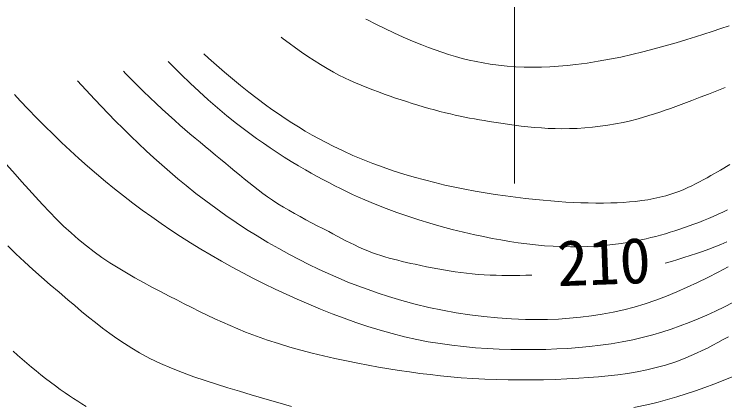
# Model space of a CAD drawing. Units: millimetres, scale not verified. Extents: x 40000 to 680000, y 20000 to 380000.
# Drawn here: x 437579 to 465958, y 335156 to 350779 of the extents above; entities that cross this region are included whole.
import ezdxf
from ezdxf.enums import TextEntityAlignment as Align

# ---------------------------------------------------------------- set-up
doc = ezdxf.new("R2010")
doc.units = ezdxf.units.MM
doc.header["$LTSCALE"] = 1000
doc.layers.add('M-BGD', color=7, linetype='Continuous', lineweight=13)
doc.layers.add('M-STR-HTXT', color=7, linetype='Continuous', lineweight=13)
doc.styles.add('ＭＳ ゴシック', font='')
doc.styles.get('ＭＳ ゴシック').set_extended_font_data('MS Gothic')

msp = doc.modelspace()

# ---------------------------------------------------------------- linework, layer by layer
at = {"layer": 'M-BGD'}
for p, q in [((451624, 350585), (451662, 350565)), ((451662, 350565), (452021, 350381)), ((452021, 350381), (452382, 350201)), ((452382, 350201), (452745, 350028)), ((465460, 350088), (465796, 350202)), ((465796, 350202), (466130, 350319)), ((452745, 350028), (453112, 349861)), ((464786, 349870), (465124, 349977)), ((465124, 349977), (465460, 350088)), ((448322, 349795), (448238, 349856)), ((448566, 349615), (448322, 349795)), ((453112, 349861), (453482, 349701)), ((453482, 349701), (453856, 349548)), ((463572, 349507), (464010, 349634)), ((464010, 349634), (464447, 349765)), ((464447, 349765), (464786, 349870)), ((448811, 349437), (448566, 349615)), ((449058, 349262), (448811, 349437)), ((453856, 349548), (454121, 349446)), ((454121, 349446), (454388, 349349)), ((454388, 349349), (454657, 349256)), ((462690, 349272), (463132, 349387)), ((463132, 349387), (463572, 349507)), ((445157, 349193), (445343, 349023)), ((449307, 349090), (449058, 349262)), ((449559, 348923), (449307, 349090)), ((454657, 349256), (454927, 349169)), ((454927, 349169), (455199, 349088)), ((455199, 349088), (455473, 349012)), ((461355, 348976), (461802, 349066)), ((461802, 349066), (462247, 349165)), ((462247, 349165), (462690, 349272)), ((443894, 348712), (443723, 348884)), ((445343, 349023), (445657, 348742)), ((449813, 348761), (449559, 348923)), ((455473, 349012), (455748, 348943)), ((455748, 348943), (456025, 348882)), ((456025, 348882), (456303, 348827)), ((456303, 348827), (456583, 348780)), ((456583, 348780), (456922, 348734)), ((460003, 348765), (460456, 348824)), ((460456, 348824), (460907, 348895)), ((460907, 348895), (461355, 348976)), ((442025, 348413), (441940, 348500)), ((444245, 348365), (443894, 348712)), ((445657, 348742), (445973, 348466)), ((450071, 348606), (449813, 348761)), ((450334, 348459), (450071, 348606)), ((456922, 348734), (457262, 348699)), ((457262, 348699), (457604, 348675)), ((457604, 348675), (457946, 348661)), ((457946, 348661), (458289, 348657)), ((458289, 348657), (458633, 348662)), ((458633, 348662), (458976, 348676)), ((458976, 348676), (459319, 348698)), ((459319, 348698), (459662, 348728)), ((459662, 348728), (460003, 348765)), ((442265, 348169), (442025, 348413)), ((444601, 348022), (444245, 348365)), ((445973, 348466), (446293, 348193)), ((450550, 348345), (450334, 348459)), ((450769, 348236), (450550, 348345)), ((450991, 348132), (450769, 348236)), ((440111, 348107), (440269, 347934)), ((440269, 347934), (440797, 347367)), ((442506, 347927), (442265, 348169)), ((442749, 347687), (442506, 347927)), ((444962, 347685), (444601, 348022)), ((446293, 348193), (446617, 347925)), ((446617, 347925), (446945, 347663)), ((451214, 348032), (450991, 348132)), ((451440, 347936), (451214, 348032)), ((451668, 347844), (451440, 347936)), ((442994, 347449), (442749, 347687)), ((445328, 347354), (444962, 347685)), ((446945, 347663), (447277, 347406)), ((451897, 347755), (451668, 347844)), ((452127, 347669), (451897, 347755)), ((452359, 347585), (452127, 347669)), ((465638, 347713), (465304, 347583)), ((465970, 347845), (465638, 347713)), ((437590, 347564), (437819, 347315)), ((440797, 347367), (441333, 346806)), ((443242, 347213), (442994, 347449)), ((445699, 347030), (445328, 347354)), ((447277, 347406), (447615, 347155)), ((452591, 347503), (452359, 347585)), ((452810, 347427), (452591, 347503)), ((453030, 347353), (452810, 347427)), ((453250, 347281), (453030, 347353)), ((464970, 347454), (464636, 347327)), ((465304, 347583), (464970, 347454)), ((437819, 347315), (438141, 346974)), ((443491, 346980), (443242, 347213)), ((447615, 347155), (447873, 346970)), ((453471, 347210), (453250, 347281)), ((453692, 347142), (453471, 347210)), ((453914, 347076), (453692, 347142)), ((454137, 347012), (453914, 347076)), ((464000, 347087), (463787, 347010)), ((464212, 347166), (464000, 347087)), ((464424, 347246), (464212, 347166)), ((464636, 347327), (464424, 347246)), ((438141, 346974), (438467, 346636)), ((441333, 346806), (441629, 346503)), ((443743, 346749), (443491, 346980)), ((446077, 346713), (445699, 347030)), ((447873, 346970), (448133, 346788)), ((448133, 346788), (448397, 346611)), ((454360, 346950), (454137, 347012)), ((454583, 346892), (454360, 346950)), ((454808, 346835), (454583, 346892)), ((454999, 346790), (454808, 346835)), ((455191, 346747), (454999, 346790)), ((463145, 346789), (462929, 346721)), ((463360, 346860), (463145, 346789)), ((463574, 346934), (463360, 346860)), ((463787, 347010), (463574, 346934)), ((438467, 346636), (438797, 346303)), ((441629, 346503), (441929, 346203)), ((443997, 346521), (443743, 346749)), ((444196, 346346), (443997, 346521)), ((446461, 346404), (446077, 346713)), ((448397, 346611), (448664, 346438)), ((455383, 346705), (455191, 346747)), ((455575, 346665), (455383, 346705)), ((455768, 346627), (455575, 346665)), ((455962, 346590), (455768, 346627)), ((456156, 346555), (455962, 346590)), ((456350, 346521), (456156, 346555)), ((456544, 346489), (456350, 346521)), ((462197, 346520), (461897, 346452)), ((462495, 346596), (462197, 346520)), ((462713, 346657), (462495, 346596)), ((462929, 346721), (462713, 346657)), ((438797, 346303), (439132, 345974)), ((444397, 346172), (444196, 346346)), ((446724, 346202), (446461, 346404)), ((448664, 346438), (448933, 346269)), ((448933, 346269), (449205, 346105)), ((456738, 346457), (456544, 346489)), ((457008, 346415), (456738, 346457)), ((457278, 346375), (457008, 346415)), ((457548, 346338), (457278, 346375)), ((457819, 346305), (457548, 346338)), ((458090, 346275), (457819, 346305)), ((458362, 346249), (458090, 346275)), ((458633, 346228), (458362, 346249)), ((458906, 346213), (458633, 346228)), ((460373, 346233), (460066, 346213)), ((460680, 346260), (460373, 346233)), ((460986, 346296), (460680, 346260)), ((461291, 346340), (460986, 346296)), ((461595, 346392), (461291, 346340)), ((461897, 346452), (461595, 346392)), ((439132, 345974), (439470, 345649)), ((441929, 346203), (442231, 345905)), ((444599, 345999), (444397, 346172)), ((444802, 345827), (444599, 345999)), ((446989, 346003), (446724, 346202)), ((447258, 345808), (446989, 346003)), ((449205, 346105), (449480, 345946)), ((449480, 345946), (449757, 345792)), ((459178, 346202), (458906, 346213)), ((459451, 346198), (459178, 346202)), ((459758, 346201), (459451, 346198)), ((460066, 346213), (459758, 346201)), ((442231, 345905), (442537, 345610)), ((445005, 345657), (444802, 345827)), ((445210, 345486), (445005, 345657)), ((447530, 345617), (447258, 345808)), ((449757, 345792), (450038, 345643)), ((439470, 345649), (439813, 345328)), ((442537, 345610), (442845, 345319)), ((445414, 345316), (445210, 345486)), ((447804, 345430), (447530, 345617)), ((448081, 345246), (447804, 345430)), ((450038, 345643), (450321, 345499)), ((450321, 345499), (450710, 345311)), ((439813, 345328), (440160, 345012)), ((442845, 345319), (443158, 345031)), ((445619, 345146), (445414, 345316)), ((445824, 344976), (445619, 345146)), ((448361, 345067), (448081, 345246)), ((450710, 345311), (451104, 345134)), ((451104, 345134), (451503, 344967)), ((437617, 344379), (437155, 344895)), ((440160, 345012), (440511, 344700)), ((443158, 345031), (443474, 344748)), ((446029, 344806), (445824, 344976)), ((446211, 344653), (446029, 344806)), ((448643, 344891), (448361, 345067)), ((448927, 344719), (448643, 344891)), ((451503, 344967), (451905, 344808)), ((451905, 344808), (452311, 344659)), ((440511, 344700), (440866, 344393)), ((443474, 344748), (443793, 344468)), ((446393, 344500), (446211, 344653)), ((449214, 344551), (448927, 344719)), ((449444, 344420), (449214, 344551)), ((452311, 344659), (452720, 344519)), ((452720, 344519), (453133, 344387)), ((465403, 344322), (465780, 344539)), ((465780, 344539), (466153, 344762)), ((437887, 344075), (437617, 344379)), ((440866, 344393), (441223, 344093)), ((443793, 344468), (444117, 344194)), ((446576, 344348), (446393, 344500)), ((446760, 344197), (446576, 344348)), ((449676, 344291), (449444, 344420)), ((449909, 344165), (449676, 344291)), ((453133, 344387), (453548, 344264)), ((453548, 344264), (453965, 344149)), ((465099, 344154), (465252, 344237)), ((465252, 344237), (465403, 344322)), ((438158, 343772), (437887, 344075)), ((441223, 344093), (441585, 343799)), ((444117, 344194), (444444, 343923)), ((446944, 344047), (446760, 344197)), ((447130, 343899), (446944, 344047)), ((450143, 344041), (449909, 344165)), ((450378, 343920), (450143, 344041)), ((453965, 344149), (454384, 344042)), ((454384, 344042), (454782, 343947)), ((464636, 343916), (464791, 343993)), ((464791, 343993), (464946, 344072)), ((464946, 344072), (465099, 344154)), ((438431, 343470), (438158, 343772)), ((441585, 343799), (441950, 343509)), ((444444, 343923), (444833, 343613)), ((447318, 343754), (447130, 343899)), ((447508, 343612), (447318, 343754)), ((450615, 343802), (450378, 343920)), ((450853, 343687), (450615, 343802)), ((451093, 343574), (450853, 343687)), ((454782, 343947), (455182, 343860)), ((455182, 343860), (455582, 343778)), ((455582, 343778), (455984, 343703)), ((455984, 343703), (456387, 343634)), ((464001, 343646), (464162, 343707)), ((464162, 343707), (464321, 343773)), ((464321, 343773), (464479, 343843)), ((464479, 343843), (464636, 343916)), ((438705, 343171), (438431, 343470)), ((441950, 343509), (442319, 343224)), ((444833, 343613), (445228, 343310)), ((447700, 343474), (447508, 343612)), ((447895, 343340), (447700, 343474)), ((451334, 343464), (451093, 343574)), ((451576, 343358), (451334, 343464)), ((456387, 343634), (456790, 343570)), ((456790, 343570), (457194, 343511)), ((457194, 343511), (457599, 343458)), ((457599, 343458), (458005, 343410)), ((458005, 343410), (458410, 343366)), ((462887, 343358), (463128, 343402)), ((463128, 343402), (463368, 343455)), ((463368, 343455), (463604, 343517)), ((463604, 343517), (463838, 343589)), ((463838, 343589), (464001, 343646)), ((438983, 342876), (438705, 343171)), ((442319, 343224), (442692, 342945)), ((445228, 343310), (445628, 343015)), ((448110, 343200), (447895, 343340)), ((448328, 343065), (448110, 343200)), ((452001, 343179), (451576, 343358)), ((452431, 343009), (452001, 343179)), ((458410, 343366), (458709, 343337)), ((458709, 343337), (459008, 343310)), ((459008, 343310), (459307, 343287)), ((459307, 343287), (459606, 343267)), ((459606, 343267), (459906, 343250)), ((459906, 343250), (460206, 343237)), ((460206, 343237), (460506, 343228)), ((460506, 343228), (460807, 343224)), ((460807, 343224), (461109, 343224)), ((461109, 343224), (461411, 343230)), ((461411, 343230), (461658, 343238)), ((461658, 343238), (461905, 343251)), ((461905, 343251), (462152, 343268)), ((462152, 343268), (462398, 343292)), ((462398, 343292), (462643, 343321)), ((462643, 343321), (462887, 343358)), ((439266, 342587), (438983, 342876)), ((442692, 342945), (443069, 342672)), ((445628, 343015), (446034, 342727)), ((448549, 342935), (448328, 343065)), ((448772, 342807), (448549, 342935)), ((452864, 342849), (452431, 343009)), ((453300, 342697), (452864, 342849)), ((465878, 342862), (465688, 342776)), ((466068, 342950), (465878, 342862)), ((439554, 342304), (439266, 342587)), ((443069, 342672), (443450, 342404)), ((446034, 342727), (446445, 342446)), ((448997, 342683), (448772, 342807)), ((449224, 342561), (448997, 342683)), ((449452, 342441), (449224, 342561)), ((453740, 342554), (453300, 342697)), ((454182, 342419), (453740, 342554)), ((465110, 342531), (464916, 342454)), ((465303, 342611), (465110, 342531)), ((465496, 342692), (465303, 342611)), ((465688, 342776), (465496, 342692)), ((439848, 342030), (439554, 342304)), ((443450, 342404), (443835, 342142)), ((446445, 342446), (446861, 342173)), ((449680, 342321), (449452, 342441)), ((449909, 342202), (449680, 342321)), ((454627, 342292), (454182, 342419)), ((455074, 342173), (454627, 342292)), ((464533, 342310), (464345, 342243)), ((464720, 342379), (464533, 342310)), ((464916, 342454), (464720, 342379)), ((440150, 341765), (439848, 342030)), ((443835, 342142), (444224, 341885)), ((446861, 342173), (447283, 341908)), ((450138, 342082), (449909, 342202)), ((450310, 341991), (450138, 342082)), ((450482, 341900), (450310, 341991)), ((455523, 342061), (455074, 342173)), ((455974, 341958), (455523, 342061)), ((463584, 341997), (463392, 341943)), ((463776, 342055), (463584, 341997)), ((463966, 342115), (463776, 342055)), ((464156, 342178), (463966, 342115)), ((464345, 342243), (464156, 342178)), ((440461, 341510), (440150, 341765)), ((444224, 341885), (444616, 341635)), ((447283, 341908), (447709, 341652)), ((450654, 341810), (450482, 341900)), ((450826, 341721), (450654, 341810)), ((450999, 341633), (450826, 341721)), ((456319, 341883), (455974, 341958)), ((456664, 341814), (456319, 341883)), ((457011, 341750), (456664, 341814)), ((457358, 341691), (457011, 341750)), ((457706, 341638), (457358, 341691)), ((462481, 341726), (462149, 341664)), ((462811, 341796), (462481, 341726)), ((463006, 341842), (462811, 341796)), ((463199, 341891), (463006, 341842)), ((463392, 341943), (463199, 341891)), ((466037, 341679), (465799, 341574)), ((437318, 341509), (437650, 341191)), ((440767, 341277), (440461, 341510)), ((444616, 341635), (445027, 341382)), ((447709, 341652), (448141, 341403)), ((448141, 341403), (448577, 341163)), ((451173, 341548), (450999, 341633)), ((451348, 341466), (451173, 341548)), ((451525, 341387), (451348, 341466)), ((458055, 341592), (457706, 341638)), ((458404, 341553), (458055, 341592)), ((458754, 341521), (458404, 341553)), ((459105, 341497), (458754, 341521)), ((459457, 341482), (459105, 341497)), ((459794, 341475), (459457, 341482)), ((460132, 341477), (459794, 341475)), ((460470, 341487), (460132, 341477)), ((460808, 341505), (460470, 341487)), ((461145, 341532), (460808, 341505)), ((461481, 341567), (461145, 341532)), ((461816, 341611), (461481, 341567)), ((462149, 341664), (461816, 341611)), ((465559, 341475), (465316, 341381)), ((465799, 341574), (465559, 341475)), ((437650, 341191), (437987, 340878)), ((441080, 341054), (440767, 341277)), ((445027, 341382), (445441, 341136)), ((445441, 341136), (445859, 340896)), ((448577, 341163), (448957, 340964)), ((451703, 341312), (451525, 341387)), ((451882, 341241), (451703, 341312)), ((452048, 341182), (451882, 341241)), ((452215, 341126), (452048, 341182)), ((452384, 341074), (452215, 341126)), ((464577, 341124), (464328, 341045)), ((464825, 341207), (464577, 341124)), ((465071, 341292), (464825, 341207)), ((465316, 341381), (465071, 341292)), ((437987, 340878), (438327, 340568)), ((441401, 340840), (441080, 341054)), ((441728, 340634), (441401, 340840)), ((445859, 340896), (446280, 340663)), ((448957, 340964), (449340, 340770)), ((452553, 341025), (452384, 341074)), ((452724, 340978), (452553, 341025)), ((452895, 340935), (452724, 340978)), ((453068, 340893), (452895, 340935)), ((453240, 340853), (453068, 340893)), ((453414, 340814), (453240, 340853)), ((463828, 340891), (463578, 340815)), ((464078, 340967), (463828, 340891)), ((464328, 341045), (464078, 340967)), ((438327, 340568), (438672, 340262)), ((442060, 340434), (441728, 340634)), ((446280, 340663), (446705, 340435)), ((449340, 340770), (449727, 340584)), ((449727, 340584), (450117, 340404)), ((453587, 340776), (453414, 340814)), ((453815, 340727), (453587, 340776)), ((454043, 340680), (453815, 340727)), ((454271, 340634), (454043, 340680)), ((454499, 340590), (454271, 340634)), ((454727, 340549), (454499, 340590)), ((454956, 340510), (454727, 340549)), ((465688, 340461), (466091, 340675)), ((438672, 340262), (439019, 339958)), ((442396, 340241), (442060, 340434)), ((446705, 340435), (447133, 340214)), ((450117, 340404), (450511, 340232)), ((455185, 340475), (454956, 340510)), ((455415, 340443), (455185, 340475)), ((455645, 340415), (455415, 340443)), ((455875, 340391), (455645, 340415)), ((456111, 340372), (455875, 340391)), ((456347, 340357), (456111, 340372)), ((456584, 340346), (456347, 340357)), ((456821, 340339), (456584, 340346)), ((457058, 340334), (456821, 340339)), ((457296, 340332), (457058, 340334)), ((457533, 340332), (457296, 340332)), ((457771, 340334), (457533, 340332)), ((458009, 340336), (457771, 340334)), ((458247, 340339), (458009, 340336)), ((465282, 340252), (465688, 340461)), ((442736, 340052), (442396, 340241)), ((443078, 339868), (442736, 340052)), ((447133, 340214), (447565, 339998)), ((447565, 339998), (448000, 339788)), ((450511, 340232), (450907, 340068)), ((450907, 340068), (451307, 339911)), ((464460, 339857), (464873, 340050)), ((464873, 340050), (465282, 340252)), ((439019, 339958), (439369, 339656)), ((443423, 339686), (443078, 339868)), ((448000, 339788), (448438, 339584)), ((451307, 339911), (451709, 339762)), ((451709, 339762), (452114, 339621)), ((464045, 339673), (464460, 339857)), ((439369, 339656), (439721, 339355)), ((443768, 339506), (443423, 339686)), ((444069, 339350), (443768, 339506)), ((448438, 339584), (448878, 339384)), ((452114, 339621), (452523, 339488)), ((452523, 339488), (453056, 339329)), ((463201, 339340), (463625, 339500)), ((463625, 339500), (464045, 339673)), ((439721, 339355), (439995, 339124)), ((439995, 339124), (440270, 338894)), ((444371, 339195), (444069, 339350)), ((444673, 339042), (444371, 339195)), ((448878, 339384), (449342, 339182)), ((449342, 339182), (449809, 338986)), ((453056, 339329), (453593, 339184)), ((453593, 339184), (454134, 339054)), ((462340, 339062), (462773, 339193)), ((462773, 339193), (463201, 339340)), ((465940, 339073), (466285, 339244)), ((440270, 338894), (440546, 338666)), ((444976, 338892), (444673, 339042)), ((445280, 338744), (444976, 338892)), ((449809, 338986), (450279, 338798)), ((454134, 339054), (454679, 338939)), ((454679, 338939), (455227, 338839)), ((461064, 338776), (461493, 338857)), ((461493, 338857), (461919, 338952)), ((461919, 338952), (462340, 339062)), ((465242, 338748), (465592, 338907)), ((465592, 338907), (465940, 339073)), ((440546, 338666), (440826, 338443)), ((445585, 338599), (445280, 338744)), ((445891, 338458), (445585, 338599)), ((450279, 338798), (450752, 338618)), ((450752, 338618), (451228, 338448)), ((455227, 338839), (455777, 338754)), ((455777, 338754), (456331, 338684)), ((456331, 338684), (456886, 338631)), ((456886, 338631), (457443, 338593)), ((457443, 338593), (458002, 338571)), ((458002, 338571), (458442, 338566)), ((458442, 338566), (458882, 338571)), ((458882, 338571), (459321, 338588)), ((459321, 338588), (459760, 338616)), ((459760, 338616), (460197, 338656)), ((460197, 338656), (460631, 338709)), ((460631, 338709), (461064, 338776)), ((464532, 338450), (464888, 338595)), ((464888, 338595), (465242, 338748)), ((440826, 338443), (441108, 338224)), ((446199, 338322), (445891, 338458)), ((446509, 338191), (446199, 338322)), ((451228, 338448), (451707, 338288)), ((451707, 338288), (452189, 338139)), ((463810, 338185), (464172, 338313)), ((464172, 338313), (464532, 338450)), ((441108, 338224), (441394, 338011)), ((441394, 338011), (441683, 337805)), ((446822, 338064), (446509, 338191)), ((447256, 337900), (446822, 338064)), ((452189, 338139), (452674, 338003)), ((452674, 338003), (453162, 337879)), ((463078, 337956), (463445, 338065)), ((463445, 338065), (463810, 338185)), ((441683, 337805), (441977, 337607)), ((447694, 337746), (447256, 337900)), ((448136, 337603), (447694, 337746)), ((453162, 337879), (453653, 337769)), ((453653, 337769), (454117, 337680)), ((461856, 337671), (462284, 337757)), ((462284, 337757), (462708, 337857)), ((462708, 337857), (463078, 337956)), ((465894, 337762), (465685, 337648)), ((466102, 337877), (465894, 337762)), ((441977, 337607), (442277, 337418)), ((448582, 337468), (448136, 337603)), ((449030, 337342), (448582, 337468)), ((454117, 337680), (454584, 337603)), ((454584, 337603), (455052, 337538)), ((455052, 337538), (455523, 337484)), ((455523, 337484), (455995, 337441)), ((455995, 337441), (456468, 337408)), ((459686, 337412), (460124, 337444)), ((460124, 337444), (460560, 337485)), ((460560, 337485), (460994, 337536)), ((460994, 337536), (461426, 337597)), ((461426, 337597), (461856, 337671)), ((465262, 337428), (465048, 337324)), ((465474, 337537), (465262, 337428)), ((465685, 337648), (465474, 337537)), ((437532, 337303), (437711, 337141)), ((437711, 337141), (437894, 336980)), ((442277, 337418), (442581, 337238)), ((442581, 337238), (442998, 337015)), ((449482, 337225), (449030, 337342)), ((449935, 337114), (449482, 337225)), ((456468, 337408), (456942, 337385)), ((456942, 337385), (457418, 337370)), ((457418, 337370), (457894, 337364)), ((457894, 337364), (458370, 337366)), ((458370, 337366), (458809, 337374)), ((458809, 337374), (459248, 337389)), ((459248, 337389), (459686, 337412)), ((464833, 337222), (464616, 337126)), ((465048, 337324), (464833, 337222)), ((437894, 336980), (438078, 336822)), ((442998, 337015), (443424, 336810)), ((450390, 337010), (449935, 337114)), ((450847, 336913), (450390, 337010)), ((451305, 336820), (450847, 336913)), ((463956, 336867), (463588, 336748)), ((464178, 336947), (463956, 336867)), ((464398, 337034), (464178, 336947)), ((464616, 337126), (464398, 337034)), ((438078, 336822), (438264, 336665)), ((438264, 336665), (438452, 336511)), ((443424, 336810), (443859, 336621)), ((443859, 336621), (444300, 336445)), ((451716, 336742), (451305, 336820)), ((452127, 336667), (451716, 336742)), ((452539, 336597), (452127, 336667)), ((452952, 336531), (452539, 336597)), ((463215, 336644), (462838, 336555)), ((463588, 336748), (463215, 336644)), ((438452, 336511), (438642, 336359)), ((438642, 336359), (438834, 336209)), ((444300, 336445), (444748, 336281)), ((453364, 336470), (452952, 336531)), ((453778, 336414), (453364, 336470)), ((454191, 336363), (453778, 336414)), ((454605, 336317), (454191, 336363)), ((455020, 336276), (454605, 336317)), ((461298, 336315), (460908, 336277)), ((461686, 336360), (461298, 336315)), ((462073, 336414), (461686, 336360)), ((462457, 336479), (462073, 336414)), ((462838, 336555), (462457, 336479)), ((438834, 336209), (439028, 336062)), ((439028, 336062), (439223, 335917)), ((444748, 336281), (445201, 336126)), ((445201, 336126), (445657, 335979)), ((455434, 336241), (455020, 336276)), ((455901, 336209), (455434, 336241)), ((456369, 336184), (455901, 336209)), ((456837, 336165), (456369, 336184)), ((457305, 336154), (456837, 336165)), ((457774, 336150), (457305, 336154)), ((458244, 336152), (457774, 336150)), ((458714, 336160), (458244, 336152)), ((459184, 336174), (458714, 336160)), ((459655, 336194), (459184, 336174)), ((460127, 336220), (459655, 336194)), ((460518, 336246), (460127, 336220)), ((460908, 336277), (460518, 336246)), ((465523, 335988), (465889, 336131)), ((465889, 336131), (466253, 336279)), ((439223, 335917), (439420, 335774)), ((439420, 335774), (439619, 335634)), ((445657, 335979), (446116, 335837)), ((446116, 335837), (446577, 335699)), ((464786, 335717), (465156, 335849)), ((465156, 335849), (465523, 335988)), ((439619, 335634), (439784, 335521)), ((439784, 335521), (439950, 335410)), ((446577, 335699), (447037, 335561)), ((447037, 335561), (447361, 335464)), ((447361, 335464), (447685, 335367)), ((463667, 335364), (464042, 335473)), ((464042, 335473), (464415, 335591)), ((464415, 335591), (464786, 335717)), ((439950, 335410), (440118, 335300)), ((440118, 335300), (440286, 335192)), ((440286, 335192), (440456, 335086)), ((447685, 335367), (448009, 335272)), ((448009, 335272), (448333, 335178)), ((448333, 335178), (448657, 335089)), ((462320, 335051), (462912, 335172)), ((462912, 335172), (463291, 335263)), ((463291, 335263), (463667, 335364))]:
    msp.add_line(p, q, dxfattribs=at)
at = {"layer": 'M-STR-HTXT'}
msp.add_line((457563, 344012), (457563, 361957), dxfattribs=at)

# ---------------------------------------------------------------- texts
at = {"layer": 'M-BGD', "style": 'ＭＳ ゴシック'}
msp.add_text('210', height=1833, rotation=2.09, dxfattribs=at).set_placement((459311, 339348), align=Align.BOTTOM_LEFT)

doc.saveas('drawing.dxf')
